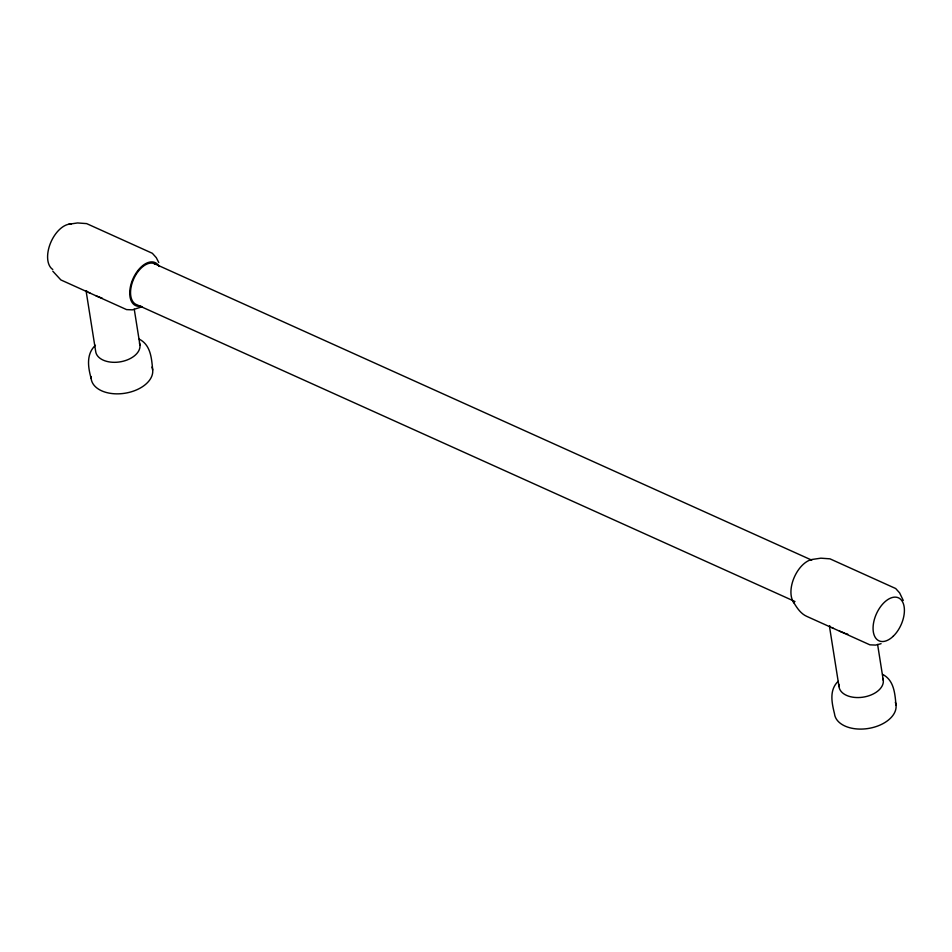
<?xml version="1.0" encoding="UTF-8"?>
<svg xmlns="http://www.w3.org/2000/svg" width="952" height="952" viewBox="0 0 952 952"><rect width="100%" height="100%" fill="white"/><g stroke="black" fill="none" stroke-linecap="round" stroke-linejoin="round"><path stroke-width="1.43" d="M95.438 345.267C85.977 354.168 88.012 367.246 91.166 378.563M838.117 681.346C829.037 690.129 831.81 702.873 834.511 713.798A31.059 19.207 -9 0 0 869.771 728.221A31.059 19.207 -9 0 0 895.32 702.267M142.419 306.663L132.399 309.852L126.568 309.602L60.857 279.924L52.788 271.177M881.076 643.695L875.733 645.087L869.902 644.837L806.713 616.349C800.311 613.504 796.407 607.019 792.957 601.224M68.734 224.244L77.552 222.946L86.644 223.613L152.344 253.291L156.295 257.671L158.77 262.538M845.59 633.437L847.792 634.199M102.245 298.214L96.116 295.882M844.436 633.02L839.45 631.105M153.772 263.406L811.747 560.133M794.991 601.533L137.017 304.807A22.372 12.792 -65.7 0 1 133.827 278.639A22.372 12.792 -65.7 0 1 155.581 264.263M831.81 627.511L833.44 628.391M88.465 292.276L90.107 293.168M882.563 674.373C894.214 680.263 894.916 693.746 896.022 705.206M139.23 339.15C150.88 345.04 151.582 358.511 152.689 369.983M829.632 625.892L830.394 626.594M86.287 290.657L87.06 291.36M903.269 600.474L899.628 592.894L895.689 588.526L829.977 558.836L820.886 558.181L812.068 559.467A24.847 14.209 -65.7 0 0 793.801 578.388A24.847 14.209 -65.7 0 0 794.373 603.223M877.601 644.444L883.289 680.371M829.442 626.202L838.998 686.559M134.256 309.21L139.956 345.136M86.096 290.967L95.664 351.324A22.372 13.828 -9 0 0 121.047 361.7A22.372 13.828 -9 0 0 139.444 343.029M882.778 678.252A22.372 13.828 -9 0 1 862.643 697.221A22.372 13.828 -9 0 1 839.033 684.369M52.776 269.487A24.847 14.209 -65.7 0 1 50.468 243.165A24.847 14.209 -65.7 0 1 71.15 224.053M151.975 367.044A31.059 19.207 -9 0 1 124.831 393.259A31.059 19.207 -9 0 1 91.118 376.54M140.991 306.139A23.61 13.506 -65.7 0 1 133.185 278.341A23.61 13.506 -65.7 0 1 159.151 266.477M893.226 636.245A23.61 13.506 -65.7 0 0 899.485 598.391A23.61 13.506 -65.7 0 0 873.484 623.37A23.61 13.506 -65.7 0 0 893.226 636.245"/></g></svg>
